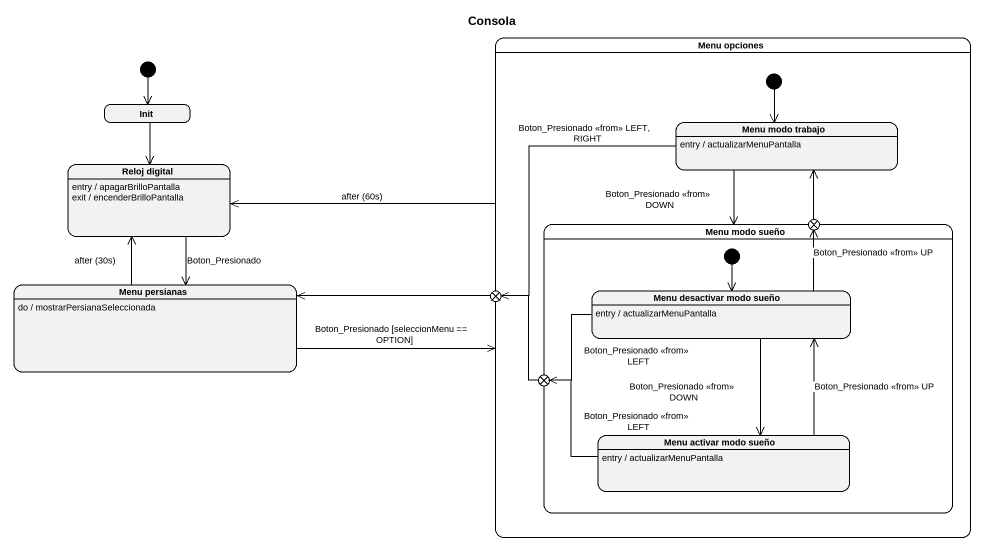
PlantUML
@startuml
title Consola
hide empty description
state "Menu opciones" as Menu_opciones {
  state "Menu modo trabajo" as Menu_modo_trabajo
  Menu_modo_trabajo : entry / actualizarMenuPantalla
  state "Menu modo sueño" as Menu_modo_sueño {
    state "Menu desactivar modo sueño" as Menu_desactivar_modo_sueño
    Menu_desactivar_modo_sueño : entry / actualizarMenuPantalla
    state "Menu activar modo sueño" as Menu_activar_modo_sueño
    Menu_activar_modo_sueño : entry / actualizarMenuPantalla
    [*] --> Menu_desactivar_modo_sueño
  }
  state exit1 <<exitPoint>>
  state exit3 <<exitPoint>>
  [*] --> Menu_modo_trabajo
}
state Init
state "Reloj digital" as Reloj_digital
Reloj_digital : entry / apagarBrilloPantalla
Reloj_digital : exit / encenderBrilloPantalla
state "Menu persianas" as Menu_persianas
Menu_persianas : do / mostrarPersianaSeleccionada
state exit2 <<choice>>
[*] --> Init
Menu_opciones -left-> Reloj_digital : after (60s)
Init --> Reloj_digital
Menu_modo_trabajo --> Menu_modo_sueño : Boton_Presionado <<from>> DOWN
Menu_modo_trabajo -left-> exit2 : Boton_Presionado <<from>> LEFT, RIGHT
Reloj_digital --> Menu_persianas : Boton_Presionado
exit1 -up-> Menu_modo_trabajo
Menu_persianas -right-> Menu_opciones : Boton_Presionado [seleccionMenu == OPTION]
Menu_persianas -up-> Reloj_digital : after (30s)
exit2 -left-> Menu_persianas
Menu_desactivar_modo_sueño -up-> exit1 : Boton_Presionado <<from>> UP
Menu_desactivar_modo_sueño -left-> exit3 : Boton_Presionado <<from>> LEFT
Menu_desactivar_modo_sueño --> Menu_activar_modo_sueño : Boton_Presionado <<from>> DOWN
exit3 -up-> exit2
Menu_activar_modo_sueño -up-> Menu_desactivar_modo_sueño : Boton_Presionado <<from>> UP
Menu_activar_modo_sueño -left-> exit3 : Boton_Presionado <<from>> LEFT
@enduml
